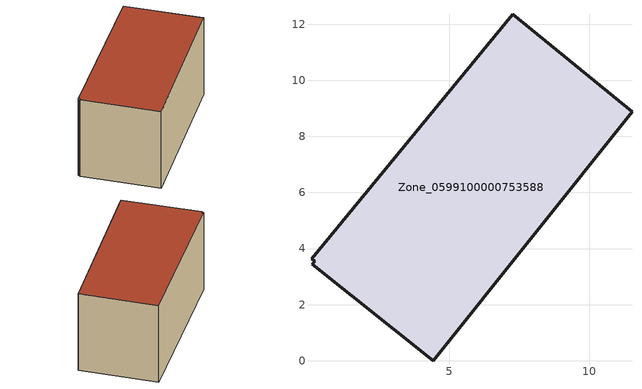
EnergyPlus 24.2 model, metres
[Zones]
Zone_0599100000753588
 floor ground (C_G): 0.11,3.44 0.2,3.54 0.09,3.64 7.26,12.36 11.52,8.88 4.43,0 z0.67
 wall outside (C_F): 7.26,12.36 0.09,3.64 0.2,3.54 0.11,3.44 4.43,0 11.52,8.88 7.26,12.36 z0.67:6.71
 roof outside (C_R): 0.2,3.54 0.11,3.44 4.43,0 11.52,8.88 7.26,12.36 0.09,3.64 z6.71
[BUILDING]
Pand.0599100000753588: North Axis=0; Terrain=City; Loads Convergence Tolerance Value=0.04; Temperature Convergence Tolerance Value=0.4; Solar Distribution=FullExterior; Maximum Number of Warmup Days=25; Minimum Number of Warmup Days=1
[Site:Location]
Rotterdam.The.Hague.AP_ZH_NLD Design_Conditions: Latitude=51.96; Longitude=4.45; Time Zone=1; Elevation=-4.5
[SITE:GROUNDTEMPERATURE:BUILDINGSURFACE]
18, 18, 18, 18, 18, 18, 18, 18, 18, 18, 18, 18
[MATERIAL] Thermal Absorptance=0.9; Solar Absorptance=0.7; Visible Absorptance=0.7
Name | Roughness | Thickness | Conductivity | Density | Specific Heat
G.TI.2006-2014 | MediumSmooth | 0.15 | 0.06 | 540 | 1210
F.TI.2006-2014 | Rough | 0.3 | 0.12 | 1920 | 840
R.TI.2006-2014 | MediumRough | 0.2 | 0.08 | 1500 | 1000
[CONSTRUCTION]
C_G: G.TI.2006-2014
C_F: F.TI.2006-2014
C_R: R.TI.2006-2014
[ZONE]
Zone_0599100000753588: Type=1; Multiplier=1; Ceiling Height=Autocalculate; Volume=Autocalculate; Floor Area=autocalculate; Part of Total Floor Area=Yes
[ZONEINFILTRATION:DESIGNFLOWRATE]
Infil_Zone_0599100000753588: Zone or ZoneList or Space or SpaceList=Zone_0599100000753588; Schedule=AlwaysOn; Design Flow Rate Calculation Method=Flow/Area; Flow Rate per Floor Area=0.0015; Constant Term Coefficient=1; Temperature Term Coefficient=0; Velocity Term Coefficient=0; Velocity Squared Term Coefficient=0
[HVACTEMPLATE:ZONE:IDEALLOADSAIRSYSTEM]
Zone_0599100000753588: Maximum Heating Supply Air Temperature=50; Minimum Cooling Supply Air Temperature=13; Maximum Heating Supply Air Humidity Ratio=0.0156; Minimum Cooling Supply Air Humidity Ratio=0.0077; Heating Limit=NoLimit; Cooling Limit=NoLimit; Dehumidification Control Type=ConstantSensibleHeatRatio; Cooling Sensible Heat Ratio=0.7; Dehumidification Setpoint=60; Humidification Control Type=None; Humidification Setpoint=30; Outdoor Air Method=None; Outdoor Air Flow Rate per Person=0.00944; Outdoor Air Flow Rate per Zone Floor Area=0; Outdoor Air Flow Rate per Zone=0; Demand Controlled Ventilation Type=None; Outdoor Air Economizer Type=NoEconomizer; Heat Recovery Type=None; Sensible Heat Recovery Effectiveness=0.7; Latent Heat Recovery Effectiveness=0.65
[ZONECONTROL:THERMOSTAT]
ThermostatControl_Zone_0599100000753588: Zone or ZoneList=Zone_0599100000753588; Control Type Schedule=DualSetpointControlType; Control 1=Thermostat_Zone_0599100000753588; Temperature Difference Between Cutout And Setpoint=0
[THERMOSTATSETPOINT:DUALSETPOINT]
Thermostat_Zone_0599100000753588: Heating Setpoint Temperature Schedule=HeatingSetpoint_Zone_0599100000753588; Cooling Setpoint Temperature Schedule=CoolingSetpoint_Zone_0599100000753588
[SCHEDULE:COMPACT]
HeatingSetpoint_Zone_0599100000753588: Through: 12/31, For: AllDays, Until: 24:00, 21
CoolingSetpoint_Zone_0599100000753588: Through: 12/31, For: AllDays, Until: 24:00, 24
DualSetpointControlType: Through: 12/31, For: AllDays, Until: 24:00, 4
AlwaysOn: Through: 12/31, For: AllDays, Until: 24:00, 1
